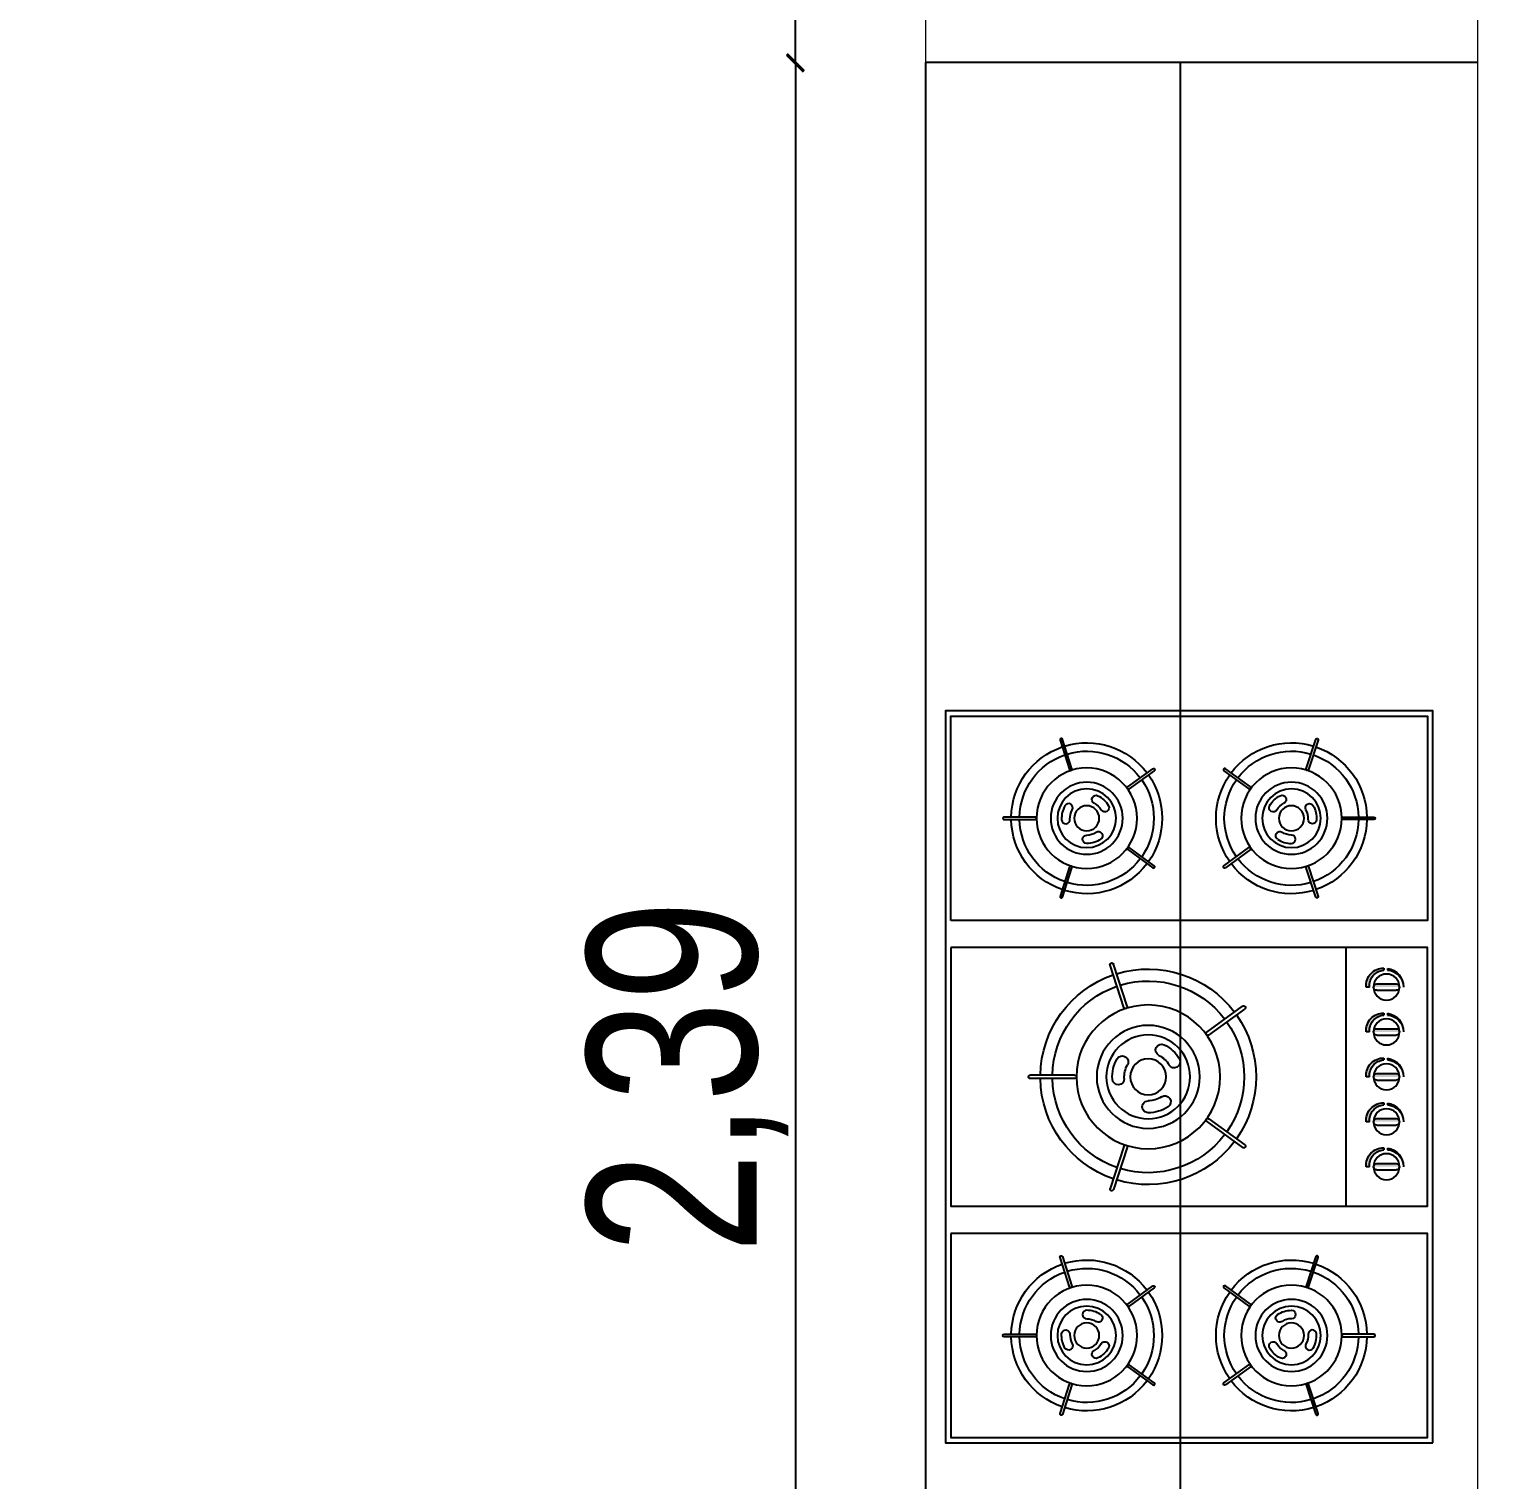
# Model space of a CAD drawing. Header units: inches. Extents: x -279 to 561, y -345 to 342.
# Drawn here: x -195.088 to -193.349, y -74.344 to -72.635 of the extents above; entities that cross this region are included whole.
import ezdxf

# ---------------------------------------------------------------- set-up
doc = ezdxf.new("R2010")
doc.units = ezdxf.units.IN
doc.header["$LTSCALE"] = 0.5
doc.header["$MEASUREMENT"] = 0
for name, color, linetype in [('4', 146, 'Continuous'), ('8', 8, 'Continuous'), ('PDF_A-WALL', 7, 'Continuous'), ('S-DIM', 7, 'Continuous'), ('WAL', 7, 'Continuous'), ('WINDOW', 140, 'Continuous')]:
    doc.layers.add(name, color=color, linetype=linetype)
doc.layers.add('axes', color=7, linetype='Continuous', true_color=0x6d504a)
doc.layers.add('kit', color=7, linetype='Continuous', lineweight=30, true_color=0x713d57)
doc.styles.add('ROM', font='AGENCYR.TTF', dxfattribs={"width": 0.8})
doc.styles.get("Standard").update_dxf_attribs({"font": 'arial.ttf'})
doc.dimstyles.new('Copy(9) of ISO-25', dxfattribs={"dimtxt": 0.2, "dimasz": 0.02, "dimexe": 0.05, "dimexo": 0.05, "dimgap": 0.02, "dimtad": 1, "dimtxsty": 'ROM', "dimblk": 'ARCHTICK', "dimcen": 0.03, "dimse1": 1, "dimse2": 1, "dimclrd": 248, "dimclrt": 248, "dimadec": 0, "dimazin": 0, "dimtfac": 1, "dimtmove": 0, "dimatfit": 3, "dimldrblk": 'DOT', "dimfxl": 1, "dimarcsym": 0})
doc.dimstyles.get("Standard").update_dxf_attribs({"dimtxt": 0.18, "dimasz": 0.18, "dimexe": 0.18, "dimexo": 0.0625, "dimgap": 0.09, "dimtad": 0, "dimtih": 1, "dimtoh": 1, "dimzin": 0, "dimdsep": 46, "dimtxsty": 'Standard', "dimcen": 0.09, "dimadec": 0, "dimazin": 0, "dimtfac": 1, "dimtofl": 0, "dimtmove": 0, "dimatfit": 3, "dimfxl": 1, "dimtolj": 1, "dimtzin": 0, "dimarcsym": 0})

# ---------------------------------------------------------------- blocks, each defined once
blk = doc.blocks.new('cooker')
at = {"layer": 'WINDOW'}
h = blk.add_hatch(color=256, dxfattribs=at)
edge = h.paths.add_edge_path()
edge.add_line((2017.929511762787, 1263.065490627524), (2017.931910950677, 1263.065490627524))
edge.add_arc((2017.950860539308, 1263.063926147498), 0.01901406075696507, 84.77188295137711, 175.2803583145139, ccw=False)
edge.add_line((2017.952593125018, 1263.082861105995), (2017.952593125018, 1263.086989266314))
edge.add_arc((2017.950630356997, 1263.065956910696), 0.0211237411734887, 84.66852131685776, 181.26484356187)
edge = h.paths.add_edge_path(flags=17)
edge.add_line((2017.929741954933, 1263.060876949965), (2017.931910950677, 1263.060876949965))
edge.add_arc((2017.952593125018, 1263.06214037762), 0.02072072837338869, 183.495726672431, 270)
edge.add_arc((2017.952284589775, 1263.064204457783), 0.02278689741672566, 188.396769112717, 270.77581004927436, ccw=False)
edge = h.paths.add_edge_path(flags=17)
edge.add_line((2017.929741954933, 1263.060876949965), (2017.931910950677, 1263.060876949965))
edge.add_arc((2017.952593125018, 1263.06214037762), 0.02072072837338869, 183.495726672431, 270)
edge.add_arc((2017.952284589775, 1263.064204457783), 0.02278689741672566, 188.396769112717, 270.7758100492744)
edge = h.paths.add_edge_path()
edge.add_arc((2017.952593125018, 1263.07409464399), 0.003984755456420883, 90, 180)
edge.add_arc((2017.952593125018, 1263.050186111251), 0.003984755456420883, 180, 270)
h = blk.add_hatch(color=256, dxfattribs=at)
edge = h.paths.add_edge_path()
edge.add_line((2017.984511762787, 1263.065490627524), (2017.986910950677, 1263.065490627524))
edge.add_arc((2018.005860539308, 1263.063926147498), 0.01901406075696507, 84.77188295137711, 175.2803583145139, ccw=False)
edge.add_line((2018.007593125018, 1263.082861105995), (2018.007593125018, 1263.086989266314))
edge.add_arc((2018.005630356997, 1263.065956910696), 0.0211237411734887, 84.66852131685776, 181.26484356187)
edge = h.paths.add_edge_path(flags=17)
edge.add_line((2017.984741954933, 1263.060876949965), (2017.986910950677, 1263.060876949965))
edge.add_arc((2018.007593125018, 1263.06214037762), 0.02072072837338869, 183.4957266724311, 270)
edge.add_arc((2018.007284589775, 1263.064204457783), 0.02278689741672566, 188.396769112717, 270.77581004927436, ccw=False)
edge = h.paths.add_edge_path(flags=17)
edge.add_line((2017.984741954933, 1263.060876949965), (2017.986910950677, 1263.060876949965))
edge.add_arc((2018.007593125018, 1263.06214037762), 0.02072072837338869, 183.4957266724311, 270)
edge.add_arc((2018.007284589775, 1263.064204457783), 0.02278689741672566, 188.396769112717, 270.7758100492744)
edge = h.paths.add_edge_path()
edge.add_arc((2018.007593125018, 1263.07409464399), 0.003984755456420883, 90, 180)
edge.add_arc((2018.007593125018, 1263.050186111251), 0.003984755456420883, 180, 270)
h = blk.add_hatch(color=256, dxfattribs=at)
edge = h.paths.add_edge_path()
edge.add_line((2018.039511762787, 1263.065490627524), (2018.041910950677, 1263.065490627524))
edge.add_arc((2018.060860539308, 1263.063926147498), 0.01901406075696507, 84.77188295137711, 175.2803583145139, ccw=False)
edge.add_line((2018.062593125018, 1263.082861105995), (2018.062593125018, 1263.086989266314))
edge.add_arc((2018.060630356997, 1263.065956910696), 0.0211237411734887, 84.66852131685776, 181.2648435618701)
edge = h.paths.add_edge_path(flags=17)
edge.add_line((2018.039741954933, 1263.060876949965), (2018.041910950677, 1263.060876949965))
edge.add_arc((2018.062593125018, 1263.06214037762), 0.02072072837338869, 183.4957266724311, 270)
edge.add_arc((2018.062284589775, 1263.064204457783), 0.02278689741672566, 188.396769112717, 270.77581004927436, ccw=False)
edge = h.paths.add_edge_path(flags=17)
edge.add_line((2018.039741954933, 1263.060876949965), (2018.041910950677, 1263.060876949965))
edge.add_arc((2018.062593125018, 1263.06214037762), 0.02072072837338869, 183.4957266724311, 270)
edge.add_arc((2018.062284589775, 1263.064204457783), 0.02278689741672566, 188.3967691127171, 270.7758100492744)
edge = h.paths.add_edge_path()
edge.add_arc((2018.062593125018, 1263.07409464399), 0.003984755456420883, 90, 180)
edge.add_arc((2018.062593125018, 1263.050186111251), 0.003984755456420883, 180, 270)
h = blk.add_hatch(color=256, dxfattribs=at)
edge = h.paths.add_edge_path()
edge.add_line((2018.094511762788, 1263.065490627524), (2018.096910950677, 1263.065490627524))
edge.add_arc((2018.115860539308, 1263.063926147498), 0.01901406075696507, 84.77188295137711, 175.2803583145139, ccw=False)
edge.add_line((2018.117593125018, 1263.082861105995), (2018.117593125018, 1263.086989266314))
edge.add_arc((2018.115630356997, 1263.065956910696), 0.0211237411734887, 84.66852131685776, 181.26484356187)
edge = h.paths.add_edge_path(flags=17)
edge.add_line((2018.094741954933, 1263.060876949965), (2018.096910950677, 1263.060876949965))
edge.add_arc((2018.117593125018, 1263.06214037762), 0.02072072837338869, 183.4957266724311, 270)
edge.add_arc((2018.117284589775, 1263.064204457783), 0.02278689741672566, 188.396769112717, 270.77581004927436, ccw=False)
edge = h.paths.add_edge_path(flags=17)
edge.add_line((2018.094741954933, 1263.060876949965), (2018.096910950677, 1263.060876949965))
edge.add_arc((2018.117593125018, 1263.06214037762), 0.02072072837338869, 183.4957266724311, 270)
edge.add_arc((2018.117284589775, 1263.064204457783), 0.02278689741672566, 188.396769112717, 270.7758100492744)
edge = h.paths.add_edge_path()
edge.add_arc((2018.117593125018, 1263.07409464399), 0.003984755456420883, 90, 180)
edge.add_arc((2018.117593125018, 1263.050186111251), 0.003984755456420883, 180, 270)
h = blk.add_hatch(color=256, dxfattribs=at)
edge = h.paths.add_edge_path()
edge.add_line((2018.149511762788, 1263.065490627524), (2018.151910950677, 1263.065490627524))
edge.add_arc((2018.170860539308, 1263.063926147498), 0.01901406075696507, 84.77188295137711, 175.2803583145139, ccw=False)
edge.add_line((2018.172593125018, 1263.082861105995), (2018.172593125018, 1263.086989266314))
edge.add_arc((2018.170630356997, 1263.065956910696), 0.0211237411734887, 84.66852131685776, 181.26484356187)
edge = h.paths.add_edge_path(flags=17)
edge.add_line((2018.149741954933, 1263.060876949965), (2018.151910950677, 1263.060876949965))
edge.add_arc((2018.172593125018, 1263.06214037762), 0.02072072837338869, 183.495726672431, 270)
edge.add_arc((2018.172284589775, 1263.064204457783), 0.02278689741672566, 188.396769112717, 270.77581004927436, ccw=False)
edge = h.paths.add_edge_path(flags=17)
edge.add_line((2018.149741954933, 1263.060876949965), (2018.151910950677, 1263.060876949965))
edge.add_arc((2018.172593125018, 1263.06214037762), 0.02072072837338869, 183.495726672431, 270)
edge.add_arc((2018.172284589775, 1263.064204457783), 0.02278689741672566, 188.396769112717, 270.7758100492744)
edge = h.paths.add_edge_path()
edge.add_arc((2018.172593125018, 1263.07409464399), 0.003984755456420883, 90, 180)
edge.add_arc((2018.172593125018, 1263.050186111251), 0.003984755456420883, 180, 270)
for centre in [(2017.952593125018, 1263.06214037762), (2018.007593125018, 1263.06214037762), (2018.062593125018, 1263.06214037762), (2018.117593125018, 1263.06214037762), (2018.172593125018, 1263.06214037762)]:
    blk.add_circle(centre, 0.01593902182568361)
at = {"layer": '4'}
for p, q in [((2017.948608369557, 1263.07409464399), (2017.948608369557, 1263.050186111251)), ((2017.952593125018, 1263.07807939945), (2017.952593125018, 1263.07807939945)), ((2017.956577880455, 1263.07409464399), (2017.956577880455, 1263.050186111251)), ((2018.003608369557, 1263.07409464399), (2018.003608369557, 1263.050186111251)), ((2018.007593125018, 1263.07807939945), (2018.007593125018, 1263.07807939945)), ((2018.011577880455, 1263.07409464399), (2018.011577880455, 1263.050186111251)), ((2018.058608369557, 1263.07409464399), (2018.058608369557, 1263.050186111251)), ((2018.062593125018, 1263.07807939945), (2018.062593125018, 1263.07807939945)), ((2018.066577880455, 1263.07409464399), (2018.066577880455, 1263.050186111251)), ((2018.113608369557, 1263.07409464399), (2018.113608369557, 1263.050186111251)), ((2018.117593125018, 1263.07807939945), (2018.117593125018, 1263.07807939945)), ((2018.121577880456, 1263.07409464399), (2018.121577880456, 1263.050186111251)), ((2018.168608369557, 1263.07409464399), (2018.168608369557, 1263.050186111251)), ((2018.172593125018, 1263.07807939945), (2018.172593125018, 1263.07807939945)), ((2018.176577880456, 1263.07409464399), (2018.176577880456, 1263.050186111251)), ((2017.952593125018, 1263.046201355796), (2017.952593125018, 1263.046201355796)), ((2018.007593125018, 1263.046201355796), (2018.007593125018, 1263.046201355796)), ((2018.062593125018, 1263.046201355796), (2018.062593125018, 1263.046201355796)), ((2018.117593125018, 1263.046201355796), (2018.117593125018, 1263.046201355796)), ((2018.172593125018, 1263.046201355796), (2018.172593125018, 1263.046201355796))]:
    blk.add_line(p, q, dxfattribs=at)
for centre, start, end in [((2017.952593125018, 1263.07409464399), 90, 180), ((2017.952593125018, 1263.07409464399), 0, 90), ((2018.007593125018, 1263.07409464399), 90, 180), ((2018.007593125018, 1263.07409464399), 0, 90), ((2018.062593125018, 1263.07409464399), 90, 180), ((2018.062593125018, 1263.07409464399), 0, 90), ((2018.117593125018, 1263.07409464399), 90, 180), ((2018.117593125018, 1263.07409464399), 0, 90), ((2018.172593125018, 1263.07409464399), 90, 180), ((2018.172593125018, 1263.07409464399), 0, 90), ((2017.952593125018, 1263.050186111251), 180, 270), ((2017.952593125018, 1263.050186111251), 270, 0), ((2018.007593125018, 1263.050186111251), 180, 270), ((2018.007593125018, 1263.050186111251), 270, 0), ((2018.062593125018, 1263.050186111251), 180, 270), ((2018.062593125018, 1263.050186111251), 270, 0), ((2018.117593125018, 1263.050186111251), 180, 270), ((2018.117593125018, 1263.050186111251), 270, 0), ((2018.172593125018, 1263.050186111251), 180, 270), ((2018.172593125018, 1263.050186111251), 270, 0)]:
    blk.add_arc(centre, 0.003984755456420883, start, end, dxfattribs=at)
at = {"layer": '8'}
for p, q in [((2017.952593125018, 1263.082861105995), (2017.952593125018, 1263.086989266314)), ((2018.007593125018, 1263.082861105995), (2018.007593125018, 1263.086989266314)), ((2018.062593125018, 1263.082861105995), (2018.062593125018, 1263.086989266314)), ((2018.117593125018, 1263.082861105995), (2018.117593125018, 1263.086989266314)), ((2018.172593125018, 1263.082861105995), (2018.172593125018, 1263.086989266314)), ((2017.929511762787, 1263.065490627524), (2017.931910950677, 1263.065490627524)), ((2017.929741954933, 1263.060876949965), (2017.931910950677, 1263.060876949965)), ((2017.984511762787, 1263.065490627524), (2017.986910950677, 1263.065490627524)), ((2017.984741954933, 1263.060876949965), (2017.986910950677, 1263.060876949965)), ((2018.039511762787, 1263.065490627524), (2018.041910950677, 1263.065490627524)), ((2018.039741954933, 1263.060876949965), (2018.041910950677, 1263.060876949965)), ((2018.094511762788, 1263.065490627524), (2018.096910950677, 1263.065490627524)), ((2018.094741954933, 1263.060876949965), (2018.096910950677, 1263.060876949965)), ((2018.149511762788, 1263.065490627524), (2018.151910950677, 1263.065490627524)), ((2018.149741954933, 1263.060876949965), (2018.151910950677, 1263.060876949965))]:
    blk.add_line(p, q, dxfattribs=at)
for centre, radius in [((2017.745927237011, 1263.429078024311), 0.04414666666668005), ((2017.745927237011, 1263.429078024311), 0.03593333333334423), ((2018.379259013024, 1263.429078024311), 0.04414666666668005), ((2018.379259013024, 1263.429078024311), 0.03593333333334423), ((2018.062591422482, 1263.353807044287), 0.0630666666666858), ((2018.062591422482, 1263.353807044287), 0.0513333333333489), ((2017.745927237011, 1263.17853606427), 0.04414666666668005), ((2017.745927237011, 1263.17853606427), 0.03593333333334423), ((2018.379259013024, 1263.17853606427), 0.04414666666668005), ((2018.379259013024, 1263.17853606427), 0.03593333333334423)]:
    blk.add_circle(centre, radius, dxfattribs=at)
for centre, radius, start, end in [((2017.745927237011, 1263.429078024311), 0.08213333333335826, 91.07503413252591, 160.9263167869406), ((2017.745927237011, 1263.429078024311), 0.08213333333335826, 19.0750346191929, 88.9263168015526), ((2018.379259013024, 1263.429078024311), 0.08213333333335826, 91.07368319845078, 160.9249653808061), ((2018.379259013024, 1263.429078024311), 0.08213333333335826, 19.07368321305793, 88.92496586747069), ((2018.062591422482, 1263.353807044287), 0.1173333333333689, 91.07368319845078, 160.9249653808061), ((2018.062591422482, 1263.353807044287), 0.1173333333333689, 19.07368321305793, 88.92496586747069), ((2017.745927237011, 1263.429078024311), 0.08213333333335826, 163.0750344840864, 232.9263168577651), ((2017.745927237011, 1263.429078024311), 0.08213333333335826, 307.0750350438194, 16.92631688881385), ((2018.379259013024, 1263.429078024311), 0.08213333333335826, 163.0736831111831, 232.9249649561899), ((2018.379259013024, 1263.429078024311), 0.08213333333335826, 307.0736831422328, 16.92496551591027), ((2018.062591422482, 1263.353807044287), 0.1173333333333689, 163.0736831111831, 232.9249649561899), ((2018.062591422482, 1263.353807044287), 0.1173333333333689, 307.0736831422328, 16.92496551591027), ((2017.745927237011, 1263.429078024311), 0.08213333333335826, 235.0750339823188, 304.9263167800012), ((2018.379259013024, 1263.429078024311), 0.08213333333335826, 235.0736832200077, 304.9249660176897), ((2017.745927237011, 1263.17853606427), 0.08213333333335826, 55.07368322002173, 124.9249660176817), ((2018.379259013024, 1263.17853606427), 0.08213333333335826, 55.07503398230909, 124.9263167799876), ((2017.745927237011, 1263.17853606427), 0.08213333333335826, 127.0736831422325, 196.9249655159115), ((2017.745927237011, 1263.17853606427), 0.08213333333335826, 343.0736831111857, 52.92496495620389), ((2018.062591422482, 1263.353807044287), 0.1173333333333689, 235.0736832200077, 304.9249660176897), ((2018.379259013024, 1263.17853606427), 0.08213333333335826, 127.0750350438034, 196.9263168888174), ((2018.379259013024, 1263.17853606427), 0.08213333333335826, 343.0750344840922, 52.926316857774), ((2017.745927237011, 1263.17853606427), 0.08213333333335826, 199.0736832130681, 268.9249658674741), ((2017.745927237011, 1263.17853606427), 0.08213333333335826, 271.0736831984474, 340.9249653808063), ((2018.379259013024, 1263.17853606427), 0.08213333333335826, 199.0750346191948, 268.926316801549), ((2018.379259013024, 1263.17853606427), 0.08213333333335826, 271.0750341325291, 340.9263167869323), ((2017.950630356997, 1263.065956910696), 0.0211237411734887, 84.66852131685776, 181.26484356187), ((2017.950860539308, 1263.063926147498), 0.01901406075696507, 84.77188295137708, 175.2803583145139), ((2018.005630356997, 1263.065956910696), 0.0211237411734887, 84.66852131685776, 181.26484356187), ((2018.005860539308, 1263.063926147498), 0.01901406075696507, 84.77188295137708, 175.2803583145139), ((2018.060630356997, 1263.065956910696), 0.0211237411734887, 84.66852131685776, 181.2648435618701), ((2018.060860539308, 1263.063926147498), 0.01901406075696507, 84.77188295137708, 175.2803583145139), ((2018.115630356997, 1263.065956910696), 0.0211237411734887, 84.66852131685776, 181.26484356187), ((2018.115860539308, 1263.063926147498), 0.01901406075696507, 84.77188295137708, 175.2803583145139), ((2018.170630356997, 1263.065956910696), 0.0211237411734887, 84.66852131685776, 181.26484356187), ((2018.170860539308, 1263.063926147498), 0.01901406075696507, 84.77188295137708, 175.2803583145139), ((2017.952284589775, 1263.064204457783), 0.02278689741672566, 188.396769112717, 270.7758100492744), ((2017.952593125018, 1263.06214037762), 0.02072072837338869, 183.495726672431, 270), ((2018.007284589775, 1263.064204457783), 0.02278689741672566, 188.396769112717, 270.7758100492744), ((2018.007593125018, 1263.06214037762), 0.02072072837338869, 183.4957266724311, 270), ((2018.062284589775, 1263.064204457783), 0.02278689741672566, 188.3967691127171, 270.7758100492744), ((2018.062593125018, 1263.06214037762), 0.02072072837338869, 183.4957266724311, 270), ((2018.117284589775, 1263.064204457783), 0.02278689741672566, 188.396769112717, 270.7758100492744), ((2018.117593125018, 1263.06214037762), 0.02072072837338869, 183.4957266724311, 270), ((2018.172284589775, 1263.064204457783), 0.02278689741672566, 188.396769112717, 270.7758100492744), ((2018.172593125018, 1263.06214037762), 0.02072072837338869, 183.495726672431, 270)]:
    blk.add_arc(centre, radius, start, end, dxfattribs=at)
at = {"layer": 'kit', "color": 139, "lineweight": -2, "true_color": 0x35505a}
for p, q in [((2018.060392486181, 1263.444007070226), (2018.06039312503, 1263.49818203808)), ((2018.064792486157, 1263.444007018338), (2018.064793125006, 1263.498181986191)), ((2017.976126591343, 1263.379589072491), (2017.924603332549, 1263.396330665823)), ((2017.977486315472, 1263.383773705131), (2017.925963056678, 1263.400515298461)), ((2018.147697236212, 1263.383771697901), (2018.199220889847, 1263.400512076043)), ((2018.14905686166, 1263.379587033195), (2018.200580515256, 1263.396327411337)), ((2018.007792510031, 1263.282127485166), (2017.975948746022, 1263.238299391019)), ((2018.011352154327, 1263.279541188079), (2017.979508390318, 1263.235713093932)), ((2018.113828939053, 1263.279539979613), (2018.145671669333, 1263.235711134437)), ((2018.117388644311, 1263.282126192744), (2018.149231374591, 1263.238297347568)), ((2017.904259791688, 1263.11214037762), (2018.220926458347, 1263.11214037762))]:
    blk.add_line(p, q, dxfattribs=at)
for points in [[(2018.510926458361, 1263.00547371094), (2017.614259791674, 1263.00547371094), (2017.614259791674, 1263.602140377634), (2018.510926458361, 1263.602140377634)], [(2017.870926458363, 1263.595473710954), (2017.620926458347, 1263.595473710954), (2017.620926458347, 1263.01214037762), (2017.870926458363, 1263.01214037762)], [(2017.904259791688, 1263.595473710954), (2018.220926458347, 1263.595473710954), (2018.220926458347, 1263.01214037762), (2017.904259791688, 1263.01214037762)], [(2018.254259791673, 1263.595473710954), (2018.504259791688, 1263.595473710954), (2018.504259791688, 1263.01214037762), (2018.254259791673, 1263.01214037762)]]:
    blk.add_lwpolyline(points, close=True, dxfattribs=at)
for points in [[(2017.744386492412, 1263.492218006146), (2017.744386045222, 1263.530140483643, -0.9999999999999999), (2017.747466045229, 1263.530140519965), (2017.747466492426, 1263.492218042468, -0.9999999999999999)], [(2018.380799757623, 1263.492218006146), (2018.380800204814, 1263.530140483643, 0.9999999999999999), (2018.377720204806, 1263.530140519965), (2018.377719757609, 1263.492218042468, 0.9999999999999999)], [(2017.649334872044, 1263.458842281249, -0.9999999999999999), (2017.650286609866, 1263.461771546536), (2017.686353167401, 1263.450053281842, -0.9999999999999999), (2017.685401429597, 1263.447124016551)], [(2017.735660360624, 1263.446860291527, -0.9999999999999999), (2017.730526922517, 1263.455751425172, -0.1473365181237713), (2017.747821032885, 1263.459819747381, -0.9999999999999994), (2017.747189767616, 1263.449572506357, 0.1473365181237713)], [(2017.806452618789, 1263.447125444048, -0.9999999999999999), (2017.805500811896, 1263.450054686899), (2017.841567093082, 1263.461773802238, -0.9999999999999999), (2017.842518899933, 1263.45884455938)], [(2018.318733631246, 1263.447125444048, 0.9999999999999999), (2018.31968543814, 1263.450054686899), (2018.283619156953, 1263.461773802238, 0.9999999999999999), (2018.282667350102, 1263.45884455938)], [(2018.389525889412, 1263.446860291527, 0.9999999999999999), (2018.394659327518, 1263.455751425172, 0.1473365181237713), (2018.377365217151, 1263.459819747381, 0.9999999999999994), (2018.377996482419, 1263.449572506357, -0.1473365181237713)], [(2018.475851377991, 1263.458842281249, 0.9999999999999999), (2018.474899640169, 1263.461771546536), (2018.438833082634, 1263.450053281842, 0.9999999999999999), (2018.439784820439, 1263.447124016551)], [(2017.707569181723, 1263.37890142823), (2017.685279270516, 1263.348221236607, 0.9999999999999999), (2017.687771064191, 1263.346410887405), (2017.710060975396, 1263.377091079039, 0.9999999999999999)], [(2017.806577110508, 1263.348222667025, -0.9999999999999999), (2017.804085359519, 1263.346412259063), (2017.781794724711, 1263.377091924964, -0.9999999999999999), (2017.784286475702, 1263.378902332929)], [(2018.318609139527, 1263.348222667025, 0.9999999999999999), (2018.321100890516, 1263.346412259063), (2018.343391525324, 1263.377091924964, 0.9999999999999999), (2018.340899774334, 1263.378902332929)], [(2018.417617068312, 1263.37890142823), (2018.439906979519, 1263.348221236607, -0.9999999999999999), (2018.437415185844, 1263.346410887405), (2018.415125274639, 1263.377091079039, -0.9999999999999999)], [(2017.707569181723, 1263.228712660351), (2017.685279270516, 1263.259392851974, -0.9999999999999999), (2017.687771064191, 1263.261203201175), (2017.710060975396, 1263.230523009541, -0.9999999999999999)], [(2017.806577110508, 1263.259391421556, 0.9999999999999999), (2017.804085359519, 1263.261201829518), (2017.781794724711, 1263.230522163617, 0.9999999999999999), (2017.784286475702, 1263.228711755652)], [(2018.318609139527, 1263.259391421556, -0.9999999999999999), (2018.321100890516, 1263.261201829518), (2018.343391525324, 1263.230522163617, -0.9999999999999999), (2018.340899774334, 1263.228711755652)], [(2018.417617068312, 1263.228712660351), (2018.439906979519, 1263.259392851974, 0.9999999999999999), (2018.437415185844, 1263.261203201175), (2018.415125274639, 1263.230523009541, 0.9999999999999999)], [(2017.649334872044, 1263.148771807332, 0.9999999999999999), (2017.650286609866, 1263.145842542045), (2017.686353167401, 1263.157560806739, 0.9999999999999999), (2017.685401429597, 1263.16049007203)], [(2017.735660360624, 1263.160753797054, 0.9999999999999999), (2017.730526922517, 1263.151862663409, 0.1473365181237713), (2017.747821032885, 1263.1477943412, 0.9999999999999994), (2017.747189767616, 1263.158041582224, -0.1473365181237713)], [(2017.806452618789, 1263.160488644532, 0.9999999999999999), (2017.805500811896, 1263.157559401681), (2017.841567093082, 1263.145840286343, 0.9999999999999999), (2017.842518899933, 1263.1487695292)], [(2018.318733631246, 1263.160488644532, -0.9999999999999999), (2018.31968543814, 1263.157559401681), (2018.283619156953, 1263.145840286343, -0.9999999999999999), (2018.282667350102, 1263.1487695292)], [(2018.389525889412, 1263.160753797054, -0.9999999999999999), (2018.394659327518, 1263.151862663409, -0.1473365181237713), (2018.377365217151, 1263.1477943412, -0.9999999999999994), (2018.377996482419, 1263.158041582224, 0.1473365181237713)], [(2018.475851377991, 1263.148771807332, -0.9999999999999999), (2018.474899640169, 1263.145842542045), (2018.438833082634, 1263.157560806739, -0.9999999999999999), (2018.439784820439, 1263.16049007203)], [(2017.744386492412, 1263.115396082435), (2017.744386045222, 1263.077473604938, 0.9999999999999999), (2017.747466045229, 1263.077473568616), (2017.747466492426, 1263.115396046113, 0.9999999999999999)], [(2018.380799757623, 1263.115396082435), (2018.380800204814, 1263.077473604938, -0.9999999999999999), (2018.377720204806, 1263.077473568616), (2018.377719757609, 1263.115396046113, -0.9999999999999999)]]:
    blk.add_lwpolyline(points, format="xyb", close=True, dxfattribs=at)
for points in [[(2017.771603452095, 1263.412067087271, 0.1473365208846551), (2017.776727237027, 1263.429078387523, 0.9999999999999999), (2017.766460570343, 1263.42907826645, -0.1473365208846551), (2017.763044713734, 1263.417737399618)], [(2018.35358279794, 1263.412067087271, -0.1473365208846551), (2018.348459013008, 1263.429078387523, -0.9999999999999999), (2018.358725679692, 1263.42907826645, 0.1473365208846551), (2018.362141536301, 1263.417737399618)], [(2017.771603452095, 1263.195547001309, -0.1473365208846551), (2017.776727237027, 1263.178535701058, -0.9999999999999999), (2017.766460570343, 1263.17853582213, 0.1473365208846551), (2017.763044713734, 1263.189876688963)], [(2018.35358279794, 1263.195547001309, 0.1473365208846551), (2018.348459013008, 1263.178535701058, 0.9999999999999999), (2018.358725679692, 1263.17853582213, -0.1473365208846551), (2018.362141536301, 1263.189876688963)]]:
    blk.add_lwpolyline(points, format="xyb", dxfattribs=at)
for centre, radius in [((2017.745927237011, 1263.429078024311), 0.06160000000001869), ((2018.379259013024, 1263.429078024311), 0.06160000000001869), ((2017.745927237011, 1263.429078024311), 0.01540000000000467), ((2018.062591422482, 1263.353807044287), 0.08800000000002668), ((2018.379259013024, 1263.429078024311), 0.01540000000000467), ((2018.062591422482, 1263.353807044287), 0.02200000000000667), ((2017.745927237011, 1263.17853606427), 0.06160000000001869), ((2018.379259013024, 1263.17853606427), 0.06160000000001869), ((2017.745927237011, 1263.17853606427), 0.01540000000000467), ((2018.379259013024, 1263.17853606427), 0.01540000000000467)]:
    blk.add_circle(centre, radius, dxfattribs=at)
for centre, radius, start, end in [((2017.745927237011, 1263.429078024311), 0.09240000000002803, 90.95564880540712, 161.0457016026735), ((2017.745927237011, 1263.429078024311), 0.09240000000002803, 18.95564960395417, 89.04570207881737), ((2018.379259013024, 1263.429078024311), 0.09240000000002803, 90.95429792118597, 161.0443503960429), ((2018.379259013024, 1263.429078024311), 0.09240000000002803, 18.95429839732536, 89.04435119458955), ((2018.062593125018, 1263.498182012136), 0.002200000000022011, 359.9993243390443, 179.9993243390444), ((2018.062591422482, 1263.353807044287), 0.1320000000000401, 90.95429792118597, 161.0443503960429), ((2018.062591422482, 1263.353807044287), 0.1320000000000401, 18.95429839732536, 89.04435119458955), ((2017.745927237011, 1263.429078024311), 0.09240000000002803, 162.9556493819705, 233.0457018070365), ((2017.745927237011, 1263.429078024311), 0.09240000000002803, 306.9556500792172, 17.04570167986463), ((2018.062592486169, 1263.444007044284), 0.002200000000022011, 179.9993243390444, 359.9993243390443), ((2018.379259013024, 1263.429078024311), 0.09240000000002803, 162.9542983201318, 233.0443499207913), ((2018.379259013024, 1263.429078024311), 0.09240000000002803, 306.9542981929552, 17.04435061803169), ((2017.722952227805, 1263.417635702483), 0.005133333333338398, 26.4748381068167, 206.4748381068167), ((2018.40223402223, 1263.417635702483), 0.005133333333338398, 333.5251618931784, 153.5251618931784), ((2017.745927237011, 1263.429078024311), 0.03080000000000934, 206.4748381068167, 240.0006760562135), ((2017.745927237011, 1263.429078024311), 0.02053333333333957, 206.4748381068167, 240.0006760562135), ((2017.733094165799, 1263.406849887612), 0.005133333333334891, 240.0006760562135, 60.00067605621342), ((2017.767324083017, 1263.414902243582), 0.005133333333338398, 146.4748373491769, 326.4748373491769), ((2018.357862167018, 1263.414902243582), 0.005133333333338398, 213.5251626508173, 33.52516265081732), ((2018.392092084237, 1263.406849887612), 0.005133333333334891, 119.9993239437886, 299.9993239437886), ((2018.379259013024, 1263.429078024311), 0.02053333333333957, 299.9993239437886, 333.5251618931784), ((2018.379259013024, 1263.429078024311), 0.03080000000000934, 299.9993239437886, 333.5251618931784), ((2017.925283194614, 1263.398422982141), 0.002200000000022011, 71.99932503419734, 251.9993250341973), ((2018.062591422482, 1263.353807044287), 0.1320000000000401, 162.9542983201318, 233.0443499207913), ((2018.044258463601, 1263.385561525291), 0.007333333333335556, 119.9993239437886, 299.9993239437886), ((2018.062591422482, 1263.353807044287), 0.04400000000001334, 86.47348626658426, 119.9993239437886), ((2018.064846804537, 1263.390404280472), 0.007333333333340569, 266.4734862665843, 86.47348626658426), ((2018.062591422482, 1263.353807044287), 0.1320000000000401, 306.9542981929552, 17.04435061803169), ((2018.199900702551, 1263.39841974369), 0.002200000000022011, 287.9993247808325, 107.9993247808325), ((2017.976806453407, 1263.381681388811), 0.002200000000022011, 251.9993250341973, 71.99932503419734), ((2018.062591422482, 1263.353807044287), 0.02933333333334222, 86.47348626658426, 119.9993239437886), ((2018.148377048916, 1263.381679365549), 0.002200000000022011, 107.9993247808325, 287.9993247808325), ((2017.745987623929, 1263.429161141863), 0.09240000000002803, 234.9556495460432, 305.0457011651145), ((2018.062591422482, 1263.353807044287), 0.02933333333334222, 326.4734865567507, 359.9993243390443), ((2018.099258089144, 1263.353806611893), 0.007333333333335556, 359.9993243390443, 179.9993243390444), ((2018.062591422482, 1263.353807044287), 0.04400000000001334, 326.4734865567507, 359.9993243390443), ((2018.379198626107, 1263.429161141863), 0.09240000000002803, 234.9542988348836, 305.0443504539544), ((2018.029769595186, 1263.337461644355), 0.007333333333340569, 26.4734862196897, 206.4734862196896), ((2018.062591422482, 1263.353807044287), 0.04400000000001334, 206.4734862196896, 239.9993244535483), ((2018.062591422482, 1263.353807044287), 0.02933333333334222, 206.4734862196896, 239.9993244535483), ((2018.093157867685, 1263.33355520804), 0.007333333333340569, 146.4734865567507, 326.4734865567507), ((2018.044257714663, 1263.322052995682), 0.007333333333335556, 239.9993244535483, 59.99932445354832), ((2018.00957233216, 1263.280834336624), 0.002200000000022011, 323.9993242522767, 143.9993242522767), ((2018.115608791682, 1263.280833086178), 0.002200000000022011, 35.99932476323811, 215.9993247632381), ((2017.745987623929, 1263.178452946718), 0.09240000000002803, 54.95429883488431, 125.044350453955), ((2018.379198626107, 1263.178452946718), 0.09240000000002803, 54.95564954605109, 125.0457011651201), ((2017.745927237011, 1263.17853606427), 0.09240000000002803, 126.9542981929632, 197.0443506180272), ((2017.745927237011, 1263.17853606427), 0.09240000000002803, 342.9542983201359, 53.04434992078286), ((2018.062591422482, 1263.353807044287), 0.1320000000000401, 234.9542988348836, 305.0443504539544), ((2018.379259013024, 1263.17853606427), 0.09240000000002803, 126.9556500792087, 197.0457016798676), ((2018.379259013024, 1263.17853606427), 0.09240000000002803, 342.9556493819709, 53.04570180704559), ((2017.977728568189, 1263.237006242477), 0.002200000000022011, 143.9993242522767, 323.9993242522767), ((2018.147451521962, 1263.237004241003), 0.002200000000022011, 215.9993247632381, 35.99932476323811), ((2017.733094165799, 1263.200764200968), 0.005133333333334891, 299.9993239437873, 119.9993239437873), ((2018.392092084237, 1263.200764200968), 0.005133333333334891, 60.00067605620859, 240.0006760562086), ((2017.722952227805, 1263.189978386098), 0.005133333333338398, 153.5251618931864, 333.5251618931864), ((2017.745927237011, 1263.17853606427), 0.03080000000000934, 119.9993239437873, 153.5251618931864), ((2017.745927237011, 1263.17853606427), 0.02053333333333957, 119.9993239437873, 153.5251618931864), ((2017.767324083017, 1263.192711844998), 0.005133333333338398, 33.52516265083008, 213.5251626508301), ((2018.357862167018, 1263.192711844998), 0.005133333333338398, 326.4748373491727, 146.4748373491727), ((2018.379259013024, 1263.17853606427), 0.02053333333333957, 26.47483810681776, 60.00067605620859), ((2018.379259013024, 1263.17853606427), 0.03080000000000934, 26.47483810681776, 60.00067605620859), ((2018.40223402223, 1263.189978386098), 0.005133333333338398, 206.4748381068177, 26.47483810681776), ((2017.745927237011, 1263.17853606427), 0.09240000000002803, 198.9542983973277, 269.0443511945929), ((2017.745927237011, 1263.17853606427), 0.09240000000002803, 270.9542979211826, 341.0443503960457), ((2018.379259013024, 1263.17853606427), 0.09240000000002803, 198.9556496039573, 269.0457020788139), ((2018.379259013024, 1263.17853606427), 0.09240000000002803, 270.9556488054103, 341.0457016026733)]:
    blk.add_arc(centre, radius, start, end, dxfattribs=at)
blk = doc.blocks.new('_ArchTick')
at = {"color": 0, "linetype": 'ByBlock', "const_width": 0.15}
blk.add_lwpolyline([(-0.5, -0.5), (0.5, 0.5)], dxfattribs=at)
blk = doc.blocks.new('*D238')
at = {"layer": 'Defpoints', "color": 0, "transparency": 16777216}
for p in [(-194.0021488368002, -72.67360003711318), (-194.1852527521886, -75.06499806684249), (-194.0317780967821, -75.06499806684249)]:
    blk.add_point(p, dxfattribs=at)
at = {"layer": 'WAL', "color": 248, "lineweight": -2, "transparency": 16777216}
blk.add_line((-194.1852527521886, -72.67360003711318), (-194.1852527521886, -75.06499806684249), dxfattribs=at)
at = {"layer": 'WAL', "color": 248, "lineweight": -2, "transparency": 16777216, "xscale": 0.02, "yscale": 0.02, "zscale": 0.02}
for p, rotation in [((-194.1852527521886, -72.67360003711318), 90), ((-194.1852527521886, -75.06499806684249), 270)]:
    blk.add_blockref('_ArchTick', p, dxfattribs=dict(at, rotation=rotation))
at = {"layer": 'WAL', "color": 248, "transparency": 16777216, "insert": (-194.3123273219782, -73.86929905197776), "char_height": 0.2, "attachment_point": 5, "rotation": 90, "style": 'ROM'}
blk.add_mtext('2,39', dxfattribs=at)
blk = doc.blocks.new('_DOT')
at = {"color": 0, "linetype": 'ByBlock'}
blk.add_line((-0.5, 0), (-1, 0), dxfattribs=at)
at = {"color": 0, "linetype": 'ByBlock', "const_width": 0.5}
blk.add_lwpolyline([(-0.25, 0, 1), (0.25, 0, 1)], format="xyb", close=True, dxfattribs=at)
blk = doc.blocks.new('*D69')
at = {"layer": 'Defpoints', "color": 0, "transparency": 16777216}
for p in [(-194.1852527521887, -71.92360003711318), (-194.0020800544761, -71.92360003711318), (-194.0020800544761, -72.67451759310333)]:
    blk.add_point(p, dxfattribs=at)
at = {"layer": 'WAL', "color": 248, "lineweight": -2, "transparency": 16777216}
blk.add_line((-194.1852527521887, -72.67451759310333), (-194.1852527521887, -71.92360003711318), dxfattribs=at)
at = {"layer": 'WAL', "color": 248, "lineweight": -2, "transparency": 16777216, "xscale": 0.02, "yscale": 0.02, "zscale": 0.02}
for p, rotation in [((-194.1852527521887, -71.92360003711318), 90), ((-194.1852527521887, -72.67451759310333), 270)]:
    blk.add_blockref('_ArchTick', p, dxfattribs=dict(at, rotation=rotation))
at = {"layer": 'WAL', "color": 248, "transparency": 16777216, "insert": (-194.3123273219783, -72.29905881510818), "char_height": 0.2, "attachment_point": 5, "rotation": 90, "style": 'ROM'}
blk.add_mtext('0,75', dxfattribs=at)
blk = doc.blocks.new('*D1071')
at = {"color": 0, "linetype": 'ByBlock', "lineweight": -2, "transparency": 16777216}
for p, q in [((558.6522296452673, 342.2787820669668), (558.6522296452673, 342.4729366082353)), ((560.6522296452673, 342.2787820669668), (560.6522296452673, 342.4729366082353)), ((558.8322296452673, 342.2929366082353), (559.1722296452673, 342.2929366082353)), ((560.4722296452674, 342.2929366082353), (560.1322296452673, 342.2929366082353))]:
    blk.add_line(p, q, dxfattribs=at)
at = {"color": 0, "linetype": 'ByBlock', "transparency": 16777216}
for points in [[(558.8322296452673, 342.3229366082353), (558.8322296452673, 342.2629366082353), (558.6522296452673, 342.2929366082353)], [(560.4722296452674, 342.3229366082353), (560.4722296452674, 342.2629366082353), (560.6522296452673, 342.2929366082353)]]:
    blk.add_solid(points, dxfattribs=at)
at = {"layer": 'Defpoints', "color": 0, "linetype": 'ByBlock', "transparency": 16777216}
for p in [(560.6522296452673, 342.2929366082353), (558.6522296452673, 342.2162820669668), (560.6522296452673, 342.2162820669668)]:
    blk.add_point(p, dxfattribs=at)
at = {"layer": 'Defpoints', "color": 0, "ltscale": 0.5, "transparency": 16777216}
for p in [(-209.5000000000001, -305.3600000000001), (-209.5000000000001, -305.8100000000001), (-209.5000000000005, -305.8100000000001)]:
    blk.add_point(p, dxfattribs=at)
at = {"layer": 'S-DIM', "color": 0, "lineweight": -2, "ltscale": 0.5, "transparency": 16777216}
for p, q in [((-209.5000000000005, -305.1800000000001), (-209.5000000000005, -305.0000000000001)), ((-209.5625000000001, -305.3600000000001), (-209.6800000000005, -305.3600000000001)), ((-209.5625000000001, -305.8100000000001), (-209.6800000000005, -305.8100000000001)), ((-209.5000000000005, -305.9900000000001), (-209.5000000000005, -306.1700000000001))]:
    blk.add_line(p, q, dxfattribs=at)
at = {"layer": 'S-DIM', "color": 0, "ltscale": 0.5, "transparency": 16777216}
for points in [[(-209.5300000000005, -305.1800000000001), (-209.4700000000005, -305.1800000000001), (-209.5000000000005, -305.3600000000001)], [(-209.5300000000005, -305.9900000000001), (-209.4700000000005, -305.9900000000001), (-209.5000000000005, -305.8100000000001)]]:
    blk.add_solid(points, dxfattribs=at)
at = {"color": 0, "linetype": 'ByBlock', "transparency": 16777216, "insert": (559.6522296452673, 342.2929366082353), "char_height": 0.18, "attachment_point": 5}
blk.add_mtext('\\A1;2.0000', dxfattribs=at)
at = {"layer": 'S-DIM', "color": 0, "ltscale": 0.5, "transparency": 16777216, "insert": (-209.5000000000005, -305.585), "char_height": 0.18, "attachment_point": 5}
blk.add_mtext('\\A1;0.45', dxfattribs=at)

msp = doc.modelspace()

# ---------------------------------------------------------------- linework, layer by layer
at = {"color": 251, "true_color": 0x636466}
msp.add_lwpolyline([(-193.7317780967827, -72.67360003711315), (-193.7317780967827, -75.36499806684355), (-195.7846737521071, -75.36499806684355)], dxfattribs=at)
for points in [[(-193.3817780967842, -72.67360003711315), (-194.031778096782, -72.67360003711315)], [(-194.031778096782, -72.67360003711315), (-194.031778096782, -75.06499806684246)]]:
    msp.add_lwpolyline(points)
at = {"layer": 'PDF_A-WALL', "lineweight": 9}
for p, q in [((-193.3817780967842, -69.97963386588913), (-193.3817780967842, -75.71499806684392)), ((-194.031778096782, -70.12451759310221), (-194.031778096782, -72.6745175931033))]:
    msp.add_line(p, q, dxfattribs=at)

# ---------------------------------------------------------------- block references
at = {"layer": 'axes', "xscale": -0.9625778151064767, "yscale": 0.9625778151064767, "zscale": 0.9625778151064767, "rotation": 90}
msp.add_blockref('cooker', (1022.306821426324, 1868.672982586412), dxfattribs=at)

# ---------------------------------------------------------------- dimensions: what is measured, and where the dimension line sits
at = {"layer": 'S-DIM', "ltscale": 0.5}
dim = msp.add_linear_dim(base=(-209.5000000000005, -305.8100000000001), p1=(-209.5, -305.36), p2=(-209.5, -305.81), angle=90, dimstyle='Standard', dxfattribs=at)
dim.commit()
dim.dimension.update_dxf_attribs({"geometry": '*D1071', "text_midpoint": (-209.5000000000005, -305.585)})
at = {"layer": 'WAL'}
for base, p1, p2, picture, middle in [((-194.1852527521887, -71.92360003711318), (-194.002080054476, -72.6745175931033), (-194.002080054476, -71.92360003711315), '*D69', (-194.3123273219783, -72.29905881510818)), ((-194.1852527521886, -75.06499806684249), (-194.0021488368001, -72.67360003711315), (-194.031778096782, -75.06499806684246), '*D238', (-194.3123273219782, -73.86929905197776))]:
    dim = msp.add_linear_dim(base=base, p1=p1, p2=p2, angle=90, dimstyle='Copy(9) of ISO-25', dxfattribs=at)
    dim.commit()
    dim.dimension.update_dxf_attribs({"geometry": picture, "text_midpoint": middle})

doc.saveas('drawing.dxf')
